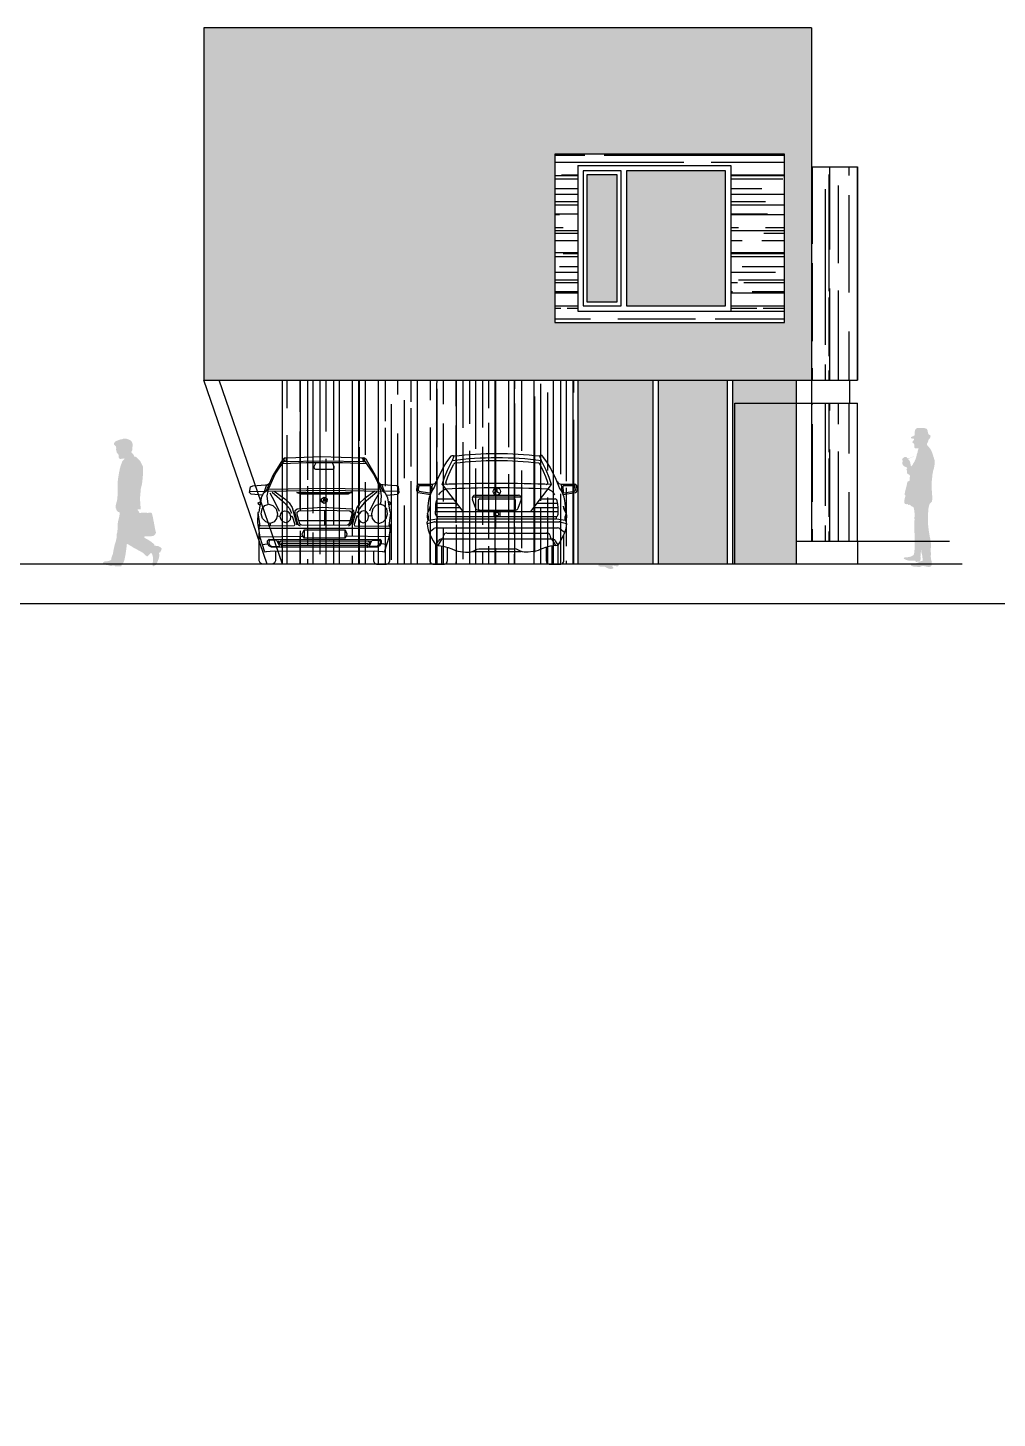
# Model space of a CAD drawing. Header units: millimetres. Extents: x 589 to 1175, y -455 to -172.
# Drawn here: x 651.25 to 663.91, y -248.13 to -229.98 of the extents above; entities that cross this region are included whole.
import ezdxf

# ---------------------------------------------------------------- set-up
doc = ezdxf.new("R2010")
doc.units = ezdxf.units.MM
doc.layers.add('FLOATINGWINDOWS', color=2, linetype='Continuous', plot=False)
for name, color, linetype in [('pohled', 4, 'Continuous'), ('SRAFA', 251, 'Continuous'), ('srafa fasada', 253, 'Continuous'), ('stafaz', 252, 'Continuous'), ('ZDIVO', 1, 'Continuous')]:
    doc.layers.add(name, color=color, linetype=linetype)

# ---------------------------------------------------------------- blocks, each defined once
blk = doc.blocks.new('SYM_AUTO_MERCEDES_MB100-H')
at = {"linetype": 'Continuous'}
for p, q in [((-56, 140.6), (-58.3, 134.9)), ((58.3, 134.9), (56, 140.6)), ((-104.3, 95.4), (-103.8, 102.4)), ((-102.7, 93.4), (-86.5, 90.7)), ((-102.3, 96.1), (-102, 101.4)), ((-101.9, 104.2), (-84, 104.2)), ((-101.5, 95.1), (-87.8, 92.9)), ((-101, 102.3), (-87.2, 102.3)), ((-86.7, 93.8), (-86.2, 101.3)), ((-84.7, 94.6), (-84.1, 104.2)), ((-71.5, 103.7), (-44.4, 68.5)), ((0, 94.6), (-4.2, 92.2)), ((0, 99.4), (0, 94.6)), ((0, 94.6), (4.2, 92.2)), ((44.4, 68.5), (71.5, 103.7)), ((84, 104.2), (101.9, 104.2)), ((84, 104.2), (84.7, 94.6)), ((86.2, 101.3), (86.7, 93.8)), ((86.5, 90.7), (102.7, 93.4)), ((87.2, 102.3), (101, 102.3)), ((87.8, 92.9), (101.5, 95.1)), ((102, 101.4), (102.3, 96.1)), ((103.8, 102.4), (104.3, 95.4)), ((-79.8, 74), (-48.6, 74)), ((-79.4, 79.5), (-52.8, 79.5)), ((-76, 84.9), (-57, 84.9)), ((-32, 84.6), (-27.9, 73)), ((-31.7, 87.8), (31.7, 87.8)), ((-28.3, 89.8), (28.3, 89.8)), ((-24.3, 83), (-24.3, 72.4)), ((-22.4, 84.9), (22.4, 84.9)), ((24.3, 72.4), (24.3, 83)), ((27.9, 73), (32, 84.6)), ((48.6, 74), (79.8, 74)), ((52.8, 79.5), (79.4, 79.5)), ((57, 84.9), (76, 84.9)), ((-91, 53.1), (-82.3, 54.9)), ((-89.1, 57.1), (-78.2, 59)), ((-81.3, 55), (81.3, 55)), ((-79.9, 68.5), (77.4, 68.5)), ((-77.8, 62.1), (-77.8, 59)), ((-77.4, 68.5), (79.9, 68.5)), ((-77.4, 59.1), (77.4, 59.1)), ((-77, 62), (77.1, 62)), ((-24.3, 70.5), (24.3, 70.5)), ((-3.9, 68.5), (-3.9, 62)), ((3.9, 68.5), (3.9, 62)), ((77.8, 59), (77.8, 62.1)), ((78.2, 59), (89.1, 57.1)), ((82.3, 54.9), (91, 53.1)), ((-88.6, 41), (-82.4, 46.2)), ((-87.4, 38.2), (-87.4, 3.9)), ((-79.3, 47.3), (79.3, 47.3)), ((-70.5, 32.8), (-69.2, 37.7)), ((-65.4, 40.5), (65.4, 40.5)), ((69.2, 37.7), (70.5, 32.8)), ((82.4, 46.2), (88.6, 41)), ((87.4, 3.9), (87.4, 38.2)), ((-79.9, 24.9), (-79.9, 0)), ((-79.6, 24.5), (-76.2, 30.4)), ((-79.6, 24.5), (-76.6, 24)), ((-76.6, 24), (-71.5, 32.8)), ((-72.3, 23.6), (-72.3, 0)), ((-72, 32.8), (72.1, 32.8)), ((-64.7, 22), (-64.7, 3.9)), ((-23.7, 19.9), (23.7, 19.9)), ((64.7, 3.9), (64.7, 22)), ((71.5, 32.8), (76.6, 24)), ((72.3, 0), (72.3, 23.6)), ((76.2, 30.4), (79.6, 24.5)), ((76.6, 24), (79.6, 24.5)), ((79.9, 0), (79.9, 24.9)), ((-83.6, 0), (-68.5, 0)), ((-31.6, 16.4), (31.6, 16.4)), ((68.5, 0), (83.6, 0))]:
    blk.add_line(p, q, dxfattribs=at)
for points in [[(-82, 99.4), (-79.4, 106.1), (-76.5, 112.7), (-73.3, 119.2), (-69.9, 125.5), (-65.1, 133.3), (-59.8, 140.9)], [(-71.5, 103.7), (-68.3, 113.1), (-64.5, 122.4), (-61.5, 128.7), (-58.3, 134.9)], [(-66.5, 106.5), (-63.9, 113.7), (-61, 120.8), (-58.7, 125.7), (-56.3, 130.4)], [(-59.8, 140.9), (-59.1, 141.5), (-58, 141.8), (-57, 141.8), (-56.3, 141.4), (-56.1, 141), (-56, 140.6)], [(59.8, 140.9), (59.1, 141.5), (58, 141.8), (57, 141.8), (56.3, 141.4), (56.1, 141), (56, 140.6)], [(66.5, 106.5), (63.9, 113.7), (61, 120.8), (58.7, 125.7), (56.3, 130.4)], [(71.5, 103.7), (68.3, 113.1), (64.5, 122.4), (61.5, 128.7), (58.3, 134.9)], [(82, 99.4), (79.4, 106.1), (76.5, 112.7), (73.3, 119.2), (69.9, 125.5), (65.1, 133.3), (59.8, 140.9)], [(-89.8, 68), (-89.6, 75.5), (-89.4, 79.3), (-88.8, 83), (-87.7, 87.3), (-86.2, 91.5), (-84.3, 95.6), (-82, 99.4)], [(-75.7, 90.3), (-73.9, 92.8), (-71.8, 95), (-69.4, 96.6), (-68.1, 97.1), (-66.7, 97.5)], [(75.7, 90.3), (73.9, 92.8), (71.8, 95), (69.4, 96.6), (68.1, 97.1), (66.7, 97.5)], [(89.8, 68), (89.7, 75.5), (89.4, 79.3), (88.8, 83), (87.7, 87.3), (86.2, 91.5), (84.3, 95.6), (82, 99.4)], [(-90.7, 65.8), (-88.5, 70.5), (-87.5, 72.9), (-86.9, 75.4)], [(-79.9, 64.9), (-79.8, 73.8), (-79.6, 78.3), (-78.8, 82.7)], [(79.9, 64.9), (79.9, 73.8), (79.6, 78.3), (78.8, 82.7)], [(90.7, 65.8), (88.5, 70.5), (87.6, 72.9), (86.9, 75.4)], [(-90.7, 65.8), (-91, 63.5), (-90.9, 61.2), (-90.5, 58.9), (-89.8, 56.7)], [(-91, 53.1), (-90.9, 54.3), (-90.6, 55.6), (-90, 56.6), (-89.1, 57.1)], [(-89.1, 57.1), (-89.4, 61.6), (-89.8, 63.8), (-90.7, 65.8)], [(89.1, 57.1), (89.4, 61.6), (89.9, 63.8), (90.7, 65.8)], [(91, 53.1), (90.9, 54.3), (90.6, 55.6), (90, 56.6), (89.1, 57.1)], [(90.7, 65.8), (91, 63.5), (90.9, 61.2), (90.5, 58.9), (89.9, 56.7)], [(-91, 53.1), (-90.7, 48.9), (-89.8, 44.7), (-88.5, 40.6), (-86.7, 36.7), (-83.3, 30.5), (-79.6, 24.5)], [(91, 53.1), (90.7, 48.9), (89.8, 44.7), (88.5, 40.6), (86.7, 36.7), (83.3, 30.5), (79.6, 24.5)], [(-76.6, 24), (-70, 23.3), (-66.8, 22.6), (-63.6, 21.7), (-58.8, 19.8), (-53.9, 17.8), (-50.8, 16.9), (-47.6, 16.2), (-41.1, 15.4), (-38.5, 15.3), (-35.9, 15.4), (-33.4, 15.8), (-31, 16.7), (-27.4, 18.7), (-25.6, 19.5), (-23.7, 19.9)], [(76.6, 24), (70, 23.3), (66.8, 22.6), (63.7, 21.7), (58.8, 19.8), (53.9, 17.8), (50.8, 16.9), (47.6, 16.2), (41.1, 15.4), (38.5, 15.3), (35.9, 15.4), (33.4, 15.8), (31, 16.7), (27.4, 18.7), (25.6, 19.5), (23.7, 19.9)]]:
    blk.add_lwpolyline(points, dxfattribs=at)
for centre, radius in [((0, 94.6), 4.83), ((0, 65.2), 2.32)]:
    blk.add_circle(centre, radius, dxfattribs=at)
for centre, radius, start, end in [((0, -335.2), 473.7, 82.9309, 97.0691), ((-54.6, 129.5), 1.93, 96.7054, 152.2887), ((0, -335.2), 479.1, 83.2902, 96.7098), ((0, -335.2), 469.9, 83.2967, 96.7032), ((54.6, 129.5), 1.93, 27.7182, 83.3094), ((-102.4, 95.3), 1.93, 176, 260.2481), ((-101.9, 102.3), 1.93, 90.0139, 176.001), ((-101.4, 96.1), 0.965, 176.0012, 260.7808), ((-101, 101.3), 0.965, 90.0219, 176.0015), ((-87.7, 93.9), 0.965, 260.7848, 355.9997), ((-87.2, 101.3), 0.965, 355.9992, 450.0117), ((-84, 110), 5.79, 269.9969, 336.8127), ((0, -1556.2), 1661.4, 87.5349, 92.465), ((0, -1053.7), 1153.2, 86.6842, 93.3157), ((-64.7, 105.9), 1.93, 161.6092, 272.2202), ((64.7, 105.9), 1.93, 267.7656, 378.3959), ((84.1, 110), 5.79, 203.1873, 270.0032), ((87.2, 101.3), 0.965, 89.9882, 184.0008), ((87.7, 93.9), 0.965, 184.0003, 279.2153), ((101, 101.3), 0.965, 3.9985, 89.9781), ((101.4, 96.1), 0.965, 279.2193, 363.9988), ((101.9, 102.3), 1.93, 3.999, 89.9861), ((102.4, 95.3), 1.93, 279.7519, 364), ((-76, 82), 2.9, 90.0004, 166.2908), ((-28.3, 85.9), 3.86, 90.0052, 199.2883), ((-24.3, 74.3), 3.86, 199.2893, 269.9976), ((-22.4, 83), 1.93, 90.014, 180), ((22.4, 83), 1.93, 0, 89.986), ((24.3, 74.3), 3.86, 270.0025, 340.7107), ((28.3, 85.9), 3.86, 340.7117, 449.9947), ((76, 82), 2.9, 13.7092, 89.9996), ((-81.3, 50.2), 4.83, 90.0038, 101.8763), ((-77, 64.8), 2.9, 178.101, 269.9999), ((-77.4, 54.2), 4.83, 90, 99.7002), ((-22.4, 72.4), 1.93, 180, 269.986), ((22.4, 72.4), 1.93, 270.014, 360), ((77.1, 64.8), 2.9, 270.0007, 361.899), ((77.4, 54.2), 4.83, 80.2998, 89.9999), ((81.3, 50.2), 4.83, 78.1236, 89.9962), ((-79.3, 42.5), 4.83, 90.0006, 130.0005), ((-65.4, 36.7), 3.86, 90.0023, 165.0006), ((65.4, 36.7), 3.86, 14.9994, 89.9977), ((79.3, 42.5), 4.83, 49.9995, 89.9993), ((-72, 28), 4.83, 90.0043, 150.0022), ((72.1, 28), 4.83, 29.9978, 89.9957), ((-83.6, 3.9), 3.86, 180, 270), ((-68.5, 3.9), 3.86, 270, 360), ((68.5, 3.9), 3.86, 180, 270), ((83.6, 3.9), 3.86, 270, 360)]:
    blk.add_arc(centre, radius, start, end, dxfattribs=at)
blk = doc.blocks.new('SYM_AUTO_MERCEDES_MBE-P')
at = {"linetype": 'Continuous'}
for points in [[(76.5, 98.4), (66.8, 119.2), (54.9, 139.5), (52.1, 141.6), (48.5, 141.8), (-4.8, 143.6), (-48.5, 141.8), (-52.6, 141.6), (-54.9, 139.5), (-67.3, 119.2), (-76.5, 98.4)], [(-74.2, 98.4), (-64.5, 120.7), (-51.8, 139.8)], [(-54.9, 134.7), (-23.4, 136), (-12.7, 136), (23.4, 136), (54.9, 134.7)], [(-49.5, 141.8), (-50.3, 137.5), (-52.6, 137.2), (-52.6, 141.1), (-51.3, 142.3), (-49.5, 141.8)], [(-52.6, 137.2), (-2.5, 138.5), (52.6, 137.2)], [(-11.7, 134.7), (-14, 130.6), (-13.5, 128.3), (-11.9, 127.3), (11.2, 127.3), (12.5, 128.6), (12.7, 130.6), (10.7, 134.7)], [(49.5, 141.8), (50.3, 137.5), (52.6, 137.2), (52.3, 141.1), (51.3, 142.3), (49.5, 141.8)], [(74.2, 98.4), (69.6, 109.8), (64.3, 120.7), (51.6, 139.8)], [(-81.3, 93.5), (-95.8, 94.8), (-97.8, 96.8), (-96.8, 104.2), (-93.5, 105.7), (-77, 107), (-74.7, 107), (-71.9, 109.3)], [(81.1, 93.3), (95.8, 94.8), (97.6, 96.8), (96.6, 104.2), (95.3, 105.5), (93.5, 105.7), (76.7, 107), (74.2, 107), (71.7, 109.3)], [(-97.3, 98.9), (-78.5, 98.4), (-75.5, 106.3)], [(84.6, 53.1), (86.7, 70.7), (85.6, 71.4), (85.4, 73.7), (82.6, 90), (79.8, 95.6), (76.5, 98.4), (2.8, 99.6), (-76.5, 98.4), (-80, 95.6), (-82.8, 90), (-85.4, 73.7), (-85.9, 71.4), (-86.9, 70.7), (-84.6, 53.1)], [(-73.7, 81.6), (-74.7, 92.8), (-73.7, 98.6)], [(72.9, 100.9), (4.3, 102.4), (-73.2, 100.9)], [(-71.4, 96.6), (-65.1, 85.2), (-59, 72.7)], [(-68.3, 97.3), (-52.1, 83.4), (-45.7, 76), (-42.9, 69.9)], [(-65.6, 98.6), (-51.8, 88.7), (-46.3, 83.4), (-42.4, 77.3), (-36.3, 54.9)], [(35.3, 97.3), (31, 94.8), (-31.5, 94.8), (-36.3, 97.1), (35.6, 97.1)], [(-0.3, 82.4), (-4.1, 84.6), (-3.8, 88.5), (-0.3, 90.7), (1.5, 90.2), (3.3, 88.5), (3.1, 84.6), (-0.3, 82.4)], [(65.6, 98.6), (51.6, 88.7), (46, 83.4), (42.4, 77.3), (39.1, 66.1), (36.1, 54.9)], [(68.4, 97.3), (51.8, 83.4), (45.5, 76), (42.7, 69.9)], [(71.4, 96.6), (64.8, 85.2), (58.9, 72.7)], [(73.4, 81.6), (74.5, 92.8), (73.4, 98.6)], [(97.3, 98.9), (78.5, 98.4), (75.5, 106.3)], [(-84.6, 80.6), (-86.1, 81.8), (-86.4, 83.4), (-84.1, 84.9)], [(-71.1, 56.7), (-76.7, 58.5), (-80.8, 63), (-82.6, 69.1), (-81.3, 75.5), (-77.8, 80.1), (-72.7, 81.6), (-67.3, 80.1), (-63, 75.5), (-61.2, 69.1), (-62.5, 63), (-65.8, 58.5), (-71.1, 56.7)], [(-50.6, 57.2), (-54.1, 58.5), (-56.7, 61.3), (-57.9, 65.1), (-56.9, 69.1), (-54.6, 72.2), (-51.6, 73.2), (-48, 72.2), (-45.2, 69.1), (-44.2, 65.1), (-45, 61.3), (-47.3, 58.5), (-50.6, 57.2)], [(-31.5, 53.1), (-33.8, 54.2), (-34.6, 56.4), (-38.1, 69.9), (-38.1, 73.5), (-35.6, 75.5), (-2.5, 77.8), (35.6, 75.5), (37.9, 73.5), (38.1, 69.9), (34.6, 56.4), (33.5, 54.2), (31.5, 53.1)], [(0, 53.9), (-29.7, 54.2), (-31.8, 55.4), (-32.5, 57.2), (-35.6, 68.4), (-35.6, 71.4), (-33.3, 73), (0, 73.7), (33.3, 73), (35.1, 71.4), (35.6, 68.4), (32.5, 57.2), (31.5, 55.4), (29.7, 54.2), (0, 53.9)], [(-0.3, 85.7), (-3.6, 84.6), (-1, 86.9), (-0.3, 90.5), (0.2, 86.9), (3.1, 84.6), (-0.3, 85.7)], [(0, 73.7), (0, 53.9)], [(50.6, 57.2), (53.9, 58.5), (56.4, 61.3), (57.4, 65.1), (56.9, 69.1), (54.4, 72.2), (51.3, 73.2), (47.8, 72.2), (45.2, 69.1), (44, 65.1), (44.7, 61.3), (47, 58.5), (50.6, 57.2)], [(71.1, 56.7), (76.5, 58.5), (80.5, 63), (82.3, 69.1), (81.3, 75.5), (77.5, 80.1), (72.4, 81.6), (67.1, 80.1), (63, 75.5), (61.2, 69.1), (62.2, 63), (65.8, 58.5), (71.1, 56.7)], [(84.6, 80.6), (85.9, 81.8), (86.1, 83.4), (84.1, 84.9)], [(-86.9, 70.4), (-87.4, 57.7), (-85.4, 44.3)], [(85.1, 55.2), (85.1, 47.3), (83.9, 38.2), (78.3, 20.4), (77.3, 19.1), (76, 19.4), (65.8, 20.4), (-6.4, 20.1), (-65.8, 20.4), (-76.2, 19.4), (-77.5, 19.1), (-78.3, 20.4), (-84.1, 38.2), (-85.4, 47.3), (-85.1, 55.2)], [(-43.4, 65.9), (-42.2, 65.9), (-38.9, 55.2), (-39.4, 53.4), (-84.6, 53.1)], [(-70.4, 53.1), (-70.4, 56.7)], [(-61, 66.6), (-57.9, 66.1)], [(33, 60), (0, 60), (-33, 60)], [(43.5, 65.9), (42.2, 65.9), (38.9, 55.2), (39.4, 53.4), (84.6, 53.1)], [(61, 66.6), (57.9, 66.1)], [(70.4, 53.1), (70.4, 56.7)], [(86.9, 70.4), (87.2, 57.7), (85.4, 44.3)], [(-64, 20.1), (-64, 7.9), (-65.3, 5.1), (-68.3, 3.6), (-81.1, 3.6), (-84.1, 5.1), (-85.4, 7.9), (-85.4, 44.3)], [(84.6, 49.8), (-0.8, 49.8), (-84.9, 49.8)], [(-83.8, 38.9), (-28.7, 39.9)], [(26.9, 37.4), (26.9, 48.1), (29.2, 43.2), (28.7, 40.7), (26.9, 37.4), (0.8, 37.4), (-26.7, 37.4), (-28.7, 40.7), (-29.2, 43.2), (-26.7, 48.1), (-26.7, 37.4)], [(-26.7, 48.1), (1.3, 48.1), (26.9, 48.1)], [(83.9, 38.9), (28.7, 39.9)], [(64, 20.1), (64, 7.9), (65.1, 4.9), (68.1, 3.6), (80.8, 3.6), (83.9, 4.9), (85.1, 7.9), (85.1, 44.3)], [(-81.3, 29.3), (-74.2, 30)], [(-56.9, 28), (-55.6, 26.7), (-56.7, 25.4), (-69.1, 25.7), (-72.7, 27.5), (-74.4, 30.8), (-74.4, 34.1), (-72.2, 35.9), (6.6, 35.6), (72.2, 35.9), (74.2, 34.1), (74.2, 30.8), (72.2, 27.5), (69.1, 25.7), (56.7, 25.4), (55.7, 26.7), (56.9, 28)], [(-58.2, 26.5), (-62, 34.3), (-72.2, 34.6), (-72.7, 30.8), (-71.4, 28.2), (-69.4, 27), (-58.2, 26.5)], [(60.2, 34.1), (58.4, 29.5), (55.4, 27.7), (12.7, 27.7), (-55.4, 27.7), (-58.4, 29.5), (-60.2, 34.1)], [(-59, 34.6), (-59.5, 35.6)], [(57.7, 32.1), (58.4, 33.3), (-58.4, 33.3), (-57.7, 32.1)], [(56.2, 29), (56.9, 30.3), (-56.9, 30.3), (-56.2, 29)], [(55.1, 25.7), (-0.5, 25.7), (-55.1, 25.7)], [(58.2, 26.5), (62, 34.3), (72.2, 34.6), (72.7, 30.8), (71.1, 28.2), (69.4, 27), (58.2, 26.5)], [(58.9, 34.6), (59.5, 35.6)], [(81.1, 29.3), (74.2, 30)]]:
    blk.add_lwpolyline(points, dxfattribs=at)

msp = doc.modelspace()

# ---------------------------------------------------------------- hatches: boundary and pattern name
at = {"layer": 'SRAFA'}
h = msp.add_hatch(dxfattribs=at)
h.set_pattern_fill('AR-CONC,_O', color=256, scale=0.001)
h.set_pattern_definition([(50, (0, -5), (0.18218467, -0.015939086), [0.01905, -0.20955]), (355, (0, -5), (-0.035242826, 0.191056643), [0.01524, -0.16764]), (100.451, (0.01518, -5.00133), (0.1469425, 0.17511669), [0.01619, -0.17809]), (46.1842, (0, -4.9492), (0.27107904, -0.04204233), [0.028575, -0.314325]), (96.6356, (0.0226, -4.9527), (0.23740423, 0.24742556), [0.024285, -0.267135]), (351.184, (0, -4.9492), (0.23740461, 0.24742512), [0.02286, -0.25146]), (21, (0.0254, -4.9619), (0.15161488, -0.10226552), [0.01905, -0.20955]), (326, (0.0254, -4.9619), (0.06180203, 0.184187966), [0.01524, -0.16764]), (71.4514, (0.03803, -4.97042), (0.21341649, 0.081922858), [0.01619, -0.17809]), (37.5, (0, -5), (0.003088603, 0.084555039), [0, -0.165608, 0, -0.17018, 0, -0.168275]), (7.5, (0, -5), (0.066819663, 0.100180575), [0, -0.097028, 0, -0.161798, 0, -0.064135]), (327.5, (-0.05664, -5), (0.135590595, -0.005728744), [0, -0.0635, 0, -0.19812, 0, -0.26289]), (317.5, (-0.08204, -5), (0.148129181, 0.025426491), [0, -0.08255, 0, -0.131572, 0, -0.18669])])
h.paths.add_polyline_path([(653.548, -229.984), (653.548, -234.581), (661.481, -234.581), (661.481, -229.984)])
h.paths.add_polyline_path([(658.131, -231.631), (661.131, -231.631), (661.131, -233.831), (658.131, -233.831)], flags=16)
h.paths.add_polyline_path([(658.431, -231.781), (660.431, -231.781), (660.431, -233.681), (658.431, -233.681)], flags=0)
h.paths.add_polyline_path([(658.501, -231.851), (658.996, -231.851), (658.996, -233.611), (658.501, -233.611)], flags=0)
h.paths.add_polyline_path([(658.551, -231.901), (658.946, -231.901), (658.946, -233.561), (658.551, -233.561)], flags=0)
h.paths.add_polyline_path([(659.066, -231.851), (660.361, -231.851), (660.361, -233.611), (659.066, -233.611)], flags=0)
h = msp.add_hatch(dxfattribs=at)
h.set_pattern_fill('AR-RROOF,_O', color=256, scale=0.01)
h.set_pattern_definition([(0, (0, 0), (0.5588, 0.254), [3.81, -0.508, 1.27, -0.254]), (0, (0.33782, 0.127), (-0.254, 0.33782), [0.762, -0.08382, 1.524, -0.1905]), (0, (0.127, 0.2159), (1.3208, 0.17018), [2.032, -0.3556, 1.016, -0.254])])
h.paths.add_polyline_path([(661.131, -231.631), (658.131, -231.631), (658.131, -233.831), (661.131, -233.831)])
h.paths.add_polyline_path([(660.431, -233.681), (658.431, -233.681), (658.431, -231.781), (660.431, -231.781)], flags=16)
h.paths.add_polyline_path([(660.361, -233.611), (659.066, -233.611), (659.066, -231.851), (660.361, -231.851)], flags=0)
h.paths.add_polyline_path([(658.996, -233.611), (658.501, -233.611), (658.501, -231.851), (658.996, -231.851)], flags=0)
h.paths.add_polyline_path([(658.946, -233.561), (658.551, -233.561), (658.551, -231.901), (658.946, -231.901)], flags=0)
h = msp.add_hatch(dxfattribs=at)
h.set_pattern_fill('AR-RROOF', color=256, scale=0.01, angle=90, style=0)
h.set_pattern_definition([(90, (0.05, -2.5), (-0.254, 0.5588), [3.81, -0.508, 1.27, -0.254]), (90, (-0.077, -2.16218), (-0.33782, -0.254), [0.762, -0.08382, 1.524, -0.1905]), (90, (-0.1659, -2.373), (-0.17018, 1.3208), [2.032, -0.3556, 1.016, -0.254])])
h.paths.add_polyline_path([(661.981, -231.797), (661.481, -231.797), (661.481, -234.581), (661.981, -234.581)])
h = msp.add_hatch(dxfattribs=at)
h.set_pattern_fill('AR-RROOF', color=256, scale=0.01, angle=90, style=0)
h.set_pattern_definition([(90, (0, -5), (-0.254, 0.5588), [3.81, -0.508, 1.27, -0.254]), (90, (-0.127, -4.66218), (-0.33782, -0.254), [0.762, -0.08382, 1.524, -0.1905]), (90, (-0.2159, -4.873), (-0.17018, 1.3208), [2.032, -0.3556, 1.016, -0.254])])
h.paths.add_polyline_path([(654.575, -234.581), (654.575, -236.981), (658.431, -236.981), (658.431, -234.581)])
h = msp.add_hatch(dxfattribs=at)
h.set_pattern_fill('AR-RROOF', color=256, scale=0.01, angle=90, style=0)
h.set_pattern_definition([(90, (0.05, -4.6), (-0.254, 0.5588), [3.81, -0.508, 1.27, -0.254]), (90, (-0.077, -4.26218), (-0.33782, -0.254), [0.762, -0.08382, 1.524, -0.1905]), (90, (-0.1659, -4.473), (-0.17018, 1.3208), [2.032, -0.3556, 1.016, -0.254])])
h.paths.add_polyline_path([(661.981, -234.881), (661.481, -234.881), (661.481, -236.681), (661.981, -236.681)])
at = {"layer": 'srafa fasada'}
h = msp.add_hatch(color=254, dxfattribs=at)
h.paths.add_polyline_path([(659.066, -233.611), (660.361, -233.611), (660.361, -231.851), (659.066, -231.851)])
h.paths.add_polyline_path([(658.551, -233.561), (658.946, -233.561), (658.946, -231.901), (658.551, -231.901)])
h = msp.add_hatch(color=254, dxfattribs=at)
h.paths.add_polyline_path([(659.411, -234.581), (658.431, -234.581), (658.431, -236.981), (659.411, -236.981)])
h.paths.add_polyline_path([(660.381, -234.581), (659.481, -234.581), (659.481, -236.981), (660.381, -236.981)])
h.paths.add_polyline_path([(661.281, -234.581), (660.451, -234.581), (660.451, -236.981), (661.281, -236.981)])
at = {"layer": 'stafaz'}
for points in [[(663.015, -236.226), (663.018, -236.215), (663.023, -236.201), (663.029, -236.191), (663.041, -236.179), (663.051, -236.17), (663.056, -236.159), (663.058, -236.142), (663.059, -236.129), (663.059, -236.108), (663.058, -236.094), (663.057, -236.076), (663.056, -236.065), (663.055, -236.054), (663.054, -236.04), (663.053, -236.024), (663.051, -236.007), (663.051, -235.993), (663.051, -235.975), (663.051, -235.965), (663.051, -235.946), (663.051, -235.936), (663.051, -235.924), (663.052, -235.913), (663.053, -235.895), (663.054, -235.88), (663.057, -235.857), (663.058, -235.847), (663.059, -235.837), (663.061, -235.822), (663.062, -235.808), (663.065, -235.793), (663.068, -235.777), (663.07, -235.765), (663.075, -235.749), (663.081, -235.733), (663.082, -235.723), (663.085, -235.705), (663.088, -235.689), (663.091, -235.678), (663.092, -235.665), (663.092, -235.654), (663.091, -235.639), (663.088, -235.622), (663.084, -235.61), (663.079, -235.594), (663.075, -235.583), (663.072, -235.573), (663.069, -235.562), (663.065, -235.549), (663.059, -235.532), (663.055, -235.522), (663.049, -235.508), (663.043, -235.495), (663.035, -235.482), (663.027, -235.47), (663.016, -235.457), (663.007, -235.446), (662.995, -235.435), (662.989, -235.422), (662.988, -235.411), (662.996, -235.398), (663.004, -235.386), (663.007, -235.373), (663.008, -235.362), (663.019, -235.349), (663.03, -235.335), (663.035, -235.319), (663.037, -235.308), (663.026, -235.298), (663.014, -235.292), (663.004, -235.274), (663.001, -235.257), (662.997, -235.239), (662.993, -235.227), (662.982, -235.214), (662.972, -235.212), (662.96, -235.208), (662.946, -235.206), (662.932, -235.204), (662.92, -235.204), (662.905, -235.204), (662.886, -235.204), (662.876, -235.204), (662.858, -235.208), (662.842, -235.219), (662.834, -235.235), (662.831, -235.25), (662.83, -235.263), (662.83, -235.277), (662.83, -235.289), (662.829, -235.3), (662.816, -235.309), (662.806, -235.314), (662.794, -235.319), (662.783, -235.325), (662.778, -235.336), (662.789, -235.341), (662.802, -235.343), (662.813, -235.342), (662.821, -235.353), (662.818, -235.363), (662.808, -235.375), (662.798, -235.387), (662.803, -235.4), (662.815, -235.405), (662.822, -235.416), (662.824, -235.429), (662.825, -235.44), (662.825, -235.451), (662.824, -235.462), (662.838, -235.471), (662.852, -235.472), (662.866, -235.473), (662.881, -235.47), (662.875, -235.486), (662.872, -235.498), (662.867, -235.512), (662.87, -235.522), (662.86, -235.54), (662.856, -235.554), (662.854, -235.565), (662.851, -235.578), (662.848, -235.591), (662.843, -235.603), (662.839, -235.615), (662.834, -235.627), (662.828, -235.641), (662.819, -235.656), (662.81, -235.668), (662.803, -235.683), (662.795, -235.695), (662.784, -235.706), (662.778, -235.695), (662.775, -235.678), (662.772, -235.665), (662.77, -235.652), (662.766, -235.639), (662.758, -235.629), (662.746, -235.619), (662.746, -235.608), (662.761, -235.602), (662.772, -235.597), (662.783, -235.593), (662.795, -235.588), (662.808, -235.584), (662.819, -235.576), (662.808, -235.579), (662.797, -235.584), (662.784, -235.59), (662.774, -235.593), (662.758, -235.598), (662.746, -235.601), (662.735, -235.603), (662.729, -235.592), (662.718, -235.585), (662.707, -235.582), (662.693, -235.587), (662.683, -235.594), (662.669, -235.607), (662.664, -235.618), (662.671, -235.629), (662.671, -235.642), (662.669, -235.654), (662.667, -235.665), (662.67, -235.68), (662.68, -235.693), (662.693, -235.705), (662.705, -235.711), (662.717, -235.717), (662.728, -235.721), (662.732, -235.731), (662.722, -235.742), (662.725, -235.757), (662.731, -235.768), (662.73, -235.781), (662.728, -235.792), (662.738, -235.803), (662.751, -235.813), (662.763, -235.818), (662.767, -235.833), (662.765, -235.853), (662.764, -235.868), (662.762, -235.886), (662.761, -235.899), (662.751, -235.899), (662.739, -235.903), (662.732, -235.919), (662.728, -235.939), (662.725, -235.957), (662.721, -235.97), (662.716, -235.989), (662.711, -236.007), (662.707, -236.023), (662.703, -236.041), (662.7, -236.058), (662.698, -236.071), (662.701, -236.081), (662.711, -236.084), (662.707, -236.097), (662.703, -236.111), (662.699, -236.123), (662.697, -236.135), (662.695, -236.146), (662.694, -236.158), (662.694, -236.17), (662.695, -236.182), (662.703, -236.195), (662.714, -236.199), (662.725, -236.2), (662.737, -236.199), (662.748, -236.21), (662.762, -236.207), (662.773, -236.213), (662.782, -236.224), (662.795, -236.23), (662.806, -236.231), (662.815, -236.242), (662.818, -236.254), (662.821, -236.265), (662.823, -236.279), (662.824, -236.289), (662.826, -236.302), (662.827, -236.313), (662.827, -236.327), (662.827, -236.342), (662.827, -236.363), (662.826, -236.374), (662.826, -236.385), (662.827, -236.396), (662.827, -236.409), (662.824, -236.421), (662.823, -236.438), (662.823, -236.45), (662.823, -236.461), (662.823, -236.473), (662.823, -236.493), (662.824, -236.507), (662.825, -236.518), (662.825, -236.532), (662.825, -236.547), (662.825, -236.563), (662.827, -236.577), (662.828, -236.591), (662.829, -236.602), (662.83, -236.618), (662.83, -236.632), (662.83, -236.649), (662.83, -236.659), (662.83, -236.675), (662.831, -236.693), (662.831, -236.708), (662.831, -236.721), (662.831, -236.735), (662.83, -236.748), (662.83, -236.764), (662.829, -236.782), (662.827, -236.798), (662.825, -236.81), (662.824, -236.823), (662.822, -236.838), (662.821, -236.849), (662.815, -236.86), (662.804, -236.87), (662.794, -236.876), (662.781, -236.883), (662.771, -236.885), (662.76, -236.888), (662.746, -236.891), (662.733, -236.892), (662.719, -236.893), (662.707, -236.893), (662.697, -236.896), (662.686, -236.903), (662.691, -236.914), (662.702, -236.92), (662.714, -236.925), (662.725, -236.93), (662.74, -236.933), (662.751, -236.936), (662.764, -236.937), (662.781, -236.938), (662.791, -236.939), (662.806, -236.937), (662.819, -236.937), (662.831, -236.936), (662.842, -236.941), (662.843, -236.953), (662.859, -236.952), (662.87, -236.949), (662.881, -236.949), (662.895, -236.948), (662.901, -236.937), (662.905, -236.925), (662.907, -236.912), (662.907, -236.896), (662.904, -236.885), (662.907, -236.872), (662.908, -236.861), (662.908, -236.844), (662.909, -236.832), (662.911, -236.82), (662.912, -236.808), (662.914, -236.798), (662.916, -236.815), (662.917, -236.826), (662.919, -236.837), (662.923, -236.85), (662.926, -236.861), (662.929, -236.881), (662.93, -236.896), (662.933, -236.911), (662.933, -236.926), (662.933, -236.938), (662.922, -236.941), (662.911, -236.944), (662.9, -236.948), (662.885, -236.956), (662.875, -236.96), (662.86, -236.966), (662.848, -236.971), (662.835, -236.976), (662.825, -236.977), (662.812, -236.979), (662.797, -236.981), (662.786, -236.984), (662.778, -236.998), (662.794, -237.007), (662.805, -237.011), (662.82, -237.015), (662.83, -237.015), (662.848, -237.017), (662.862, -237.017), (662.876, -237.02), (662.889, -237.02), (662.905, -237.016), (662.919, -237.009), (662.935, -237.007), (662.949, -237.007), (662.965, -237.011), (662.978, -237.013), (662.989, -237.015), (663.002, -237.018), (663.022, -237.018), (663.035, -237.016), (663.046, -237.007), (663.051, -236.988), (663.053, -236.971), (663.052, -236.958), (663.048, -236.937), (663.045, -236.925), (663.041, -236.909), (663.04, -236.895), (663.039, -236.88), (663.04, -236.869), (663.04, -236.854), (663.04, -236.841), (663.04, -236.829), (663.039, -236.815), (663.038, -236.796), (663.039, -236.784), (663.04, -236.773), (663.04, -236.759), (663.041, -236.748), (663.042, -236.728), (663.042, -236.718), (663.041, -236.707), (663.037, -236.687), (663.035, -236.673), (663.034, -236.658), (663.03, -236.642), (663.027, -236.63), (663.026, -236.616), (663.022, -236.598), (663.019, -236.579), (663.016, -236.563), (663.013, -236.544), (663.011, -236.534), (663.01, -236.518), (663.008, -236.501), (663.007, -236.486), (663.005, -236.474), (663.004, -236.451), (663.004, -236.439), (663.004, -236.428), (663.003, -236.407), (663.003, -236.394), (663.003, -236.38), (663.003, -236.362), (663.003, -236.344), (663.004, -236.333), (663.004, -236.323), (663.005, -236.308), (663.007, -236.289), (663.008, -236.27), (663.01, -236.25)], [(652.72, -236.07), (652.721, -236.06), (652.723, -236.042), (652.723, -236.031), (652.724, -236.017), (652.726, -236.001), (652.728, -235.992), (652.731, -235.979), (652.734, -235.966), (652.736, -235.956), (652.739, -235.946), (652.743, -235.924), (652.745, -235.913), (652.746, -235.902), (652.747, -235.887), (652.749, -235.874), (652.751, -235.854), (652.752, -235.843), (652.752, -235.834), (652.754, -235.821), (652.755, -235.81), (652.755, -235.799), (652.755, -235.788), (652.755, -235.773), (652.756, -235.764), (652.756, -235.753), (652.756, -235.744), (652.756, -235.732), (652.756, -235.723), (652.754, -235.711), (652.749, -235.699), (652.743, -235.686), (652.737, -235.675), (652.732, -235.663), (652.724, -235.651), (652.717, -235.637), (652.707, -235.626), (652.696, -235.613), (652.684, -235.601), (652.675, -235.592), (652.665, -235.585), (652.656, -235.581), (652.646, -235.583), (652.64, -235.57), (652.632, -235.557), (652.623, -235.545), (652.616, -235.535), (652.607, -235.533), (652.604, -235.521), (652.601, -235.509), (652.61, -235.508), (652.614, -235.493), (652.614, -235.479), (652.614, -235.467), (652.616, -235.457), (652.618, -235.445), (652.618, -235.434), (652.619, -235.425), (652.619, -235.414), (652.616, -235.403), (652.611, -235.393), (652.605, -235.379), (652.595, -235.37), (652.585, -235.363), (652.572, -235.358), (652.559, -235.353), (652.546, -235.349), (652.537, -235.345), (652.524, -235.343), (652.515, -235.343), (652.502, -235.344), (652.493, -235.348), (652.481, -235.352), (652.47, -235.354), (652.459, -235.356), (652.447, -235.36), (652.433, -235.365), (652.417, -235.371), (652.404, -235.375), (652.392, -235.383), (652.377, -235.405), (652.376, -235.421), (652.384, -235.43), (652.395, -235.438), (652.402, -235.449), (652.404, -235.46), (652.405, -235.471), (652.404, -235.481), (652.404, -235.491), (652.407, -235.503), (652.411, -235.515), (652.411, -235.526), (652.419, -235.536), (652.43, -235.546), (652.435, -235.557), (652.437, -235.57), (652.438, -235.58), (652.439, -235.592), (652.444, -235.602), (652.455, -235.609), (652.467, -235.609), (652.477, -235.606), (652.489, -235.607), (652.502, -235.604), (652.511, -235.599), (652.509, -235.613), (652.5, -235.624), (652.49, -235.633), (652.483, -235.644), (652.478, -235.657), (652.474, -235.67), (652.47, -235.679), (652.465, -235.692), (652.462, -235.703), (652.459, -235.713), (652.455, -235.728), (652.451, -235.743), (652.448, -235.76), (652.445, -235.774), (652.443, -235.784), (652.441, -235.797), (652.438, -235.809), (652.437, -235.822), (652.434, -235.838), (652.431, -235.854), (652.43, -235.865), (652.428, -235.882), (652.426, -235.894), (652.426, -235.906), (652.426, -235.92), (652.426, -235.933), (652.426, -235.947), (652.426, -235.963), (652.426, -235.973), (652.426, -235.983), (652.426, -235.994), (652.426, -236.004), (652.426, -236.014), (652.426, -236.033), (652.426, -236.046), (652.425, -236.065), (652.424, -236.081), (652.422, -236.095), (652.421, -236.11), (652.419, -236.123), (652.419, -236.133), (652.416, -236.149), (652.413, -236.162), (652.408, -236.176), (652.406, -236.186), (652.402, -236.201), (652.399, -236.213), (652.397, -236.226), (652.397, -236.241), (652.399, -236.252), (652.408, -236.265), (652.408, -236.275), (652.413, -236.285), (652.424, -236.297), (652.435, -236.302), (652.445, -236.304), (652.451, -236.315), (652.451, -236.33), (652.446, -236.351), (652.445, -236.361), (652.442, -236.373), (652.439, -236.383), (652.437, -236.394), (652.434, -236.407), (652.43, -236.421), (652.428, -236.432), (652.426, -236.447), (652.424, -236.461), (652.424, -236.471), (652.424, -236.481), (652.424, -236.49), (652.424, -236.502), (652.424, -236.514), (652.423, -236.524), (652.422, -236.534), (652.42, -236.546), (652.419, -236.563), (652.417, -236.573), (652.413, -236.586), (652.411, -236.597), (652.41, -236.606), (652.411, -236.624), (652.411, -236.634), (652.409, -236.645), (652.406, -236.656), (652.402, -236.672), (652.4, -236.685), (652.396, -236.698), (652.393, -236.708), (652.387, -236.724), (652.384, -236.737), (652.38, -236.755), (652.378, -236.765), (652.373, -236.784), (652.371, -236.795), (652.369, -236.805), (652.367, -236.818), (652.365, -236.829), (652.362, -236.845), (652.358, -236.857), (652.354, -236.868), (652.349, -236.88), (652.345, -236.893), (652.342, -236.902), (652.343, -236.913), (652.339, -236.925), (652.328, -236.932), (652.312, -236.939), (652.299, -236.942), (652.283, -236.945), (652.273, -236.946), (652.26, -236.946), (652.249, -236.949), (652.238, -236.957), (652.233, -236.968), (652.23, -236.978), (652.24, -236.984), (652.255, -236.988), (652.268, -236.99), (652.279, -236.993), (652.295, -236.995), (652.309, -237), (652.323, -237.004), (652.334, -237.006), (652.345, -237.006), (652.357, -237.003), (652.367, -237), (652.378, -237), (652.389, -237.01), (652.402, -237.012), (652.417, -237.012), (652.431, -237.011), (652.446, -237.01), (652.457, -237.01), (652.469, -237.011), (652.477, -236.994), (652.48, -236.984), (652.485, -236.974), (652.496, -236.969), (652.503, -236.953), (652.507, -236.943), (652.513, -236.925), (652.515, -236.913), (652.518, -236.901), (652.52, -236.889), (652.524, -236.868), (652.527, -236.854), (652.529, -236.839), (652.532, -236.819), (652.534, -236.807), (652.535, -236.796), (652.538, -236.779), (652.539, -236.767), (652.54, -236.755), (652.54, -236.745), (652.541, -236.733), (652.544, -236.722), (652.556, -236.721), (652.568, -236.729), (652.578, -236.735), (652.596, -236.745), (652.614, -236.756), (652.631, -236.768), (652.647, -236.776), (652.659, -236.781), (652.672, -236.788), (652.688, -236.798), (652.7, -236.805), (652.717, -236.814), (652.73, -236.821), (652.743, -236.829), (652.757, -236.837), (652.774, -236.852), (652.783, -236.862), (652.798, -236.875), (652.807, -236.882), (652.819, -236.877), (652.829, -236.866), (652.84, -236.854), (652.85, -236.844), (652.859, -236.834), (652.87, -236.845), (652.876, -236.86), (652.88, -236.872), (652.885, -236.89), (652.887, -236.904), (652.887, -236.917), (652.886, -236.928), (652.884, -236.947), (652.881, -236.965), (652.879, -236.978), (652.879, -236.991), (652.879, -237.002), (652.893, -237.011), (652.91, -236.999), (652.922, -236.993), (652.935, -236.977), (652.941, -236.959), (652.946, -236.945), (652.951, -236.934), (652.958, -236.917), (652.962, -236.907), (652.965, -236.888), (652.967, -236.877), (652.967, -236.866), (652.966, -236.852), (652.964, -236.839), (652.969, -236.828), (652.979, -236.827), (652.989, -236.809), (652.993, -236.798), (652.999, -236.785), (652.995, -236.774), (652.984, -236.764), (652.973, -236.756), (652.959, -236.749), (652.945, -236.745), (652.933, -236.744), (652.92, -236.743), (652.905, -236.742), (652.904, -236.727), (652.893, -236.716), (652.879, -236.705), (652.867, -236.695), (652.856, -236.686), (652.839, -236.675), (652.83, -236.67), (652.819, -236.663), (652.807, -236.657), (652.796, -236.651), (652.787, -236.644), (652.776, -236.637), (652.767, -236.63), (652.78, -236.619), (652.793, -236.619), (652.805, -236.619), (652.819, -236.621), (652.838, -236.621), (652.85, -236.621), (652.869, -236.617), (652.883, -236.615), (652.896, -236.61), (652.909, -236.598), (652.917, -236.588), (652.923, -236.575), (652.923, -236.565), (652.92, -236.554), (652.918, -236.544), (652.914, -236.528), (652.911, -236.517), (652.909, -236.507), (652.907, -236.489), (652.905, -236.479), (652.903, -236.468), (652.898, -236.446), (652.896, -236.433), (652.893, -236.42), (652.891, -236.411), (652.889, -236.394), (652.885, -236.376), (652.883, -236.366), (652.88, -236.353), (652.876, -236.339), (652.874, -236.329), (652.869, -236.315), (652.856, -236.311), (652.846, -236.311), (652.836, -236.312), (652.822, -236.313), (652.811, -236.313), (652.798, -236.311), (652.787, -236.309), (652.776, -236.309), (652.766, -236.309), (652.756, -236.309), (652.741, -236.311), (652.72, -236.314), (652.71, -236.317), (652.706, -236.307), (652.699, -236.295), (652.69, -236.283), (652.681, -236.274), (652.694, -236.266), (652.704, -236.267), (652.715, -236.269), (652.725, -236.268), (652.726, -236.258), (652.726, -236.243), (652.724, -236.23), (652.721, -236.219), (652.719, -236.204), (652.719, -236.183), (652.718, -236.168), (652.717, -236.151), (652.717, -236.14), (652.716, -236.12), (652.717, -236.103), (652.719, -236.082)], [(659.182, -236.681), (659.182, -236.669), (659.182, -236.657), (659.17, -236.654), (659.157, -236.654), (659.14, -236.653), (659.121, -236.653), (659.102, -236.653), (659.086, -236.653), (659.072, -236.654), (659.055, -236.655), (659.044, -236.655), (659.03, -236.654), (659.022, -236.645), (659.011, -236.636), (659, -236.636), (658.989, -236.636), (658.969, -236.634), (658.958, -236.633), (658.958, -236.614), (658.96, -236.601), (658.962, -236.587), (658.963, -236.573), (658.964, -236.562), (658.965, -236.55), (658.965, -236.54), (658.965, -236.527), (658.966, -236.507), (658.968, -236.487), (658.971, -236.469), (658.971, -236.455), (658.972, -236.445), (658.973, -236.433), (658.975, -236.418), (658.977, -236.395), (658.978, -236.378), (658.978, -236.369), (658.98, -236.351), (658.982, -236.341), (658.985, -236.326), (658.989, -236.308), (658.991, -236.292), (658.994, -236.278), (658.995, -236.267), (658.996, -236.258), (658.997, -236.242), (658.997, -236.227), (658.997, -236.21), (658.997, -236.197), (658.996, -236.188), (658.995, -236.177), (659.004, -236.165), (659.01, -236.152), (659.014, -236.142), (659.016, -236.131), (659.017, -236.114), (659.017, -236.098), (659.015, -236.086), (659.013, -236.073), (659.011, -236.061), (659.01, -236.05), (659.01, -236.041), (659.024, -236.042), (659.035, -236.047), (659.048, -236.054), (659.063, -236.061), (659.074, -236.068), (659.085, -236.075), (659.098, -236.083), (659.112, -236.091), (659.127, -236.099), (659.141, -236.105), (659.153, -236.094), (659.161, -236.08), (659.17, -236.068), (659.178, -236.056), (659.188, -236.043), (659.199, -236.03), (659.212, -236.011), (659.218, -236.001), (659.229, -235.988), (659.239, -235.972), (659.248, -235.96), (659.259, -235.943), (659.266, -235.931), (659.275, -235.917), (659.282, -235.905), (659.29, -235.894), (659.298, -235.882), (659.304, -235.872), (659.306, -235.86), (659.302, -235.845), (659.3, -235.83), (659.298, -235.82), (659.293, -235.805), (659.289, -235.793), (659.283, -235.779), (659.277, -235.767), (659.273, -235.757), (659.265, -235.74), (659.258, -235.727), (659.25, -235.713), (659.24, -235.704), (659.229, -235.705), (659.221, -235.716), (659.212, -235.729), (659.205, -235.74), (659.197, -235.752), (659.188, -235.761), (659.175, -235.758), (659.165, -235.758), (659.154, -235.757), (659.143, -235.758), (659.128, -235.762), (659.113, -235.767), (659.102, -235.773), (659.091, -235.781), (659.081, -235.792), (659.071, -235.799), (659.061, -235.797), (659.05, -235.794), (659.032, -235.799), (659.018, -235.804), (659.004, -235.808), (658.992, -235.812), (658.991, -235.801), (658.989, -235.791), (658.987, -235.78), (658.982, -235.762), (658.978, -235.748), (658.973, -235.732), (658.97, -235.718), (658.967, -235.706), (658.964, -235.696), (658.96, -235.683), (658.956, -235.67), (658.949, -235.657), (658.941, -235.647), (658.93, -235.637), (658.918, -235.626), (658.908, -235.616), (658.903, -235.606), (658.899, -235.597), (658.895, -235.587), (658.907, -235.596), (658.917, -235.6), (658.929, -235.598), (658.936, -235.587), (658.947, -235.574), (658.955, -235.563), (658.964, -235.553), (658.974, -235.545), (658.977, -235.534), (658.976, -235.524), (658.976, -235.512), (658.978, -235.5), (658.984, -235.487), (658.988, -235.473), (658.991, -235.464), (658.995, -235.451), (658.995, -235.44), (659.002, -235.431), (659.005, -235.421), (658.999, -235.408), (658.991, -235.397), (658.98, -235.386), (658.967, -235.378), (658.954, -235.371), (658.943, -235.368), (658.928, -235.363), (658.914, -235.36), (658.901, -235.357), (658.891, -235.355), (658.881, -235.355), (658.868, -235.355), (658.859, -235.359), (658.847, -235.366), (658.836, -235.375), (658.825, -235.387), (658.818, -235.398), (658.81, -235.416), (658.806, -235.43), (658.803, -235.442), (658.801, -235.454), (658.801, -235.467), (658.805, -235.48), (658.809, -235.491), (658.814, -235.504), (658.817, -235.514), (658.818, -235.528), (658.815, -235.541), (658.812, -235.55), (658.787, -235.571), (658.774, -235.58), (658.76, -235.588), (658.749, -235.594), (658.739, -235.602), (658.729, -235.611), (658.719, -235.62), (658.705, -235.633), (658.694, -235.643), (658.683, -235.655), (658.675, -235.664), (658.667, -235.677), (658.661, -235.689), (658.656, -235.698), (658.651, -235.708), (658.646, -235.723), (658.646, -235.733), (658.648, -235.746), (658.649, -235.762), (658.65, -235.771), (658.652, -235.788), (658.653, -235.798), (658.654, -235.81), (658.656, -235.821), (658.658, -235.836), (658.66, -235.849), (658.663, -235.863), (658.666, -235.878), (658.668, -235.898), (658.67, -235.908), (658.672, -235.923), (658.674, -235.941), (658.676, -235.952), (658.678, -235.964), (658.682, -235.976), (658.687, -235.987), (658.692, -235.996), (658.7, -236.009), (658.706, -236.02), (658.709, -236.037), (658.708, -236.05), (658.707, -236.066), (658.706, -236.077), (658.704, -236.09), (658.703, -236.107), (658.705, -236.124), (658.708, -236.138), (658.712, -236.15), (658.723, -236.156), (658.735, -236.16), (658.738, -236.177), (658.739, -236.19), (658.739, -236.201), (658.738, -236.217), (658.739, -236.234), (658.742, -236.249), (658.744, -236.262), (658.746, -236.272), (658.749, -236.284), (658.751, -236.295), (658.752, -236.316), (658.75, -236.326), (658.75, -236.342), (658.75, -236.353), (658.753, -236.365), (658.753, -236.378), (658.753, -236.391), (658.75, -236.402), (658.748, -236.421), (658.747, -236.431), (658.744, -236.451), (658.742, -236.461), (658.741, -236.477), (658.739, -236.488), (658.737, -236.5), (658.737, -236.52), (658.734, -236.537), (658.731, -236.552), (658.727, -236.569), (658.725, -236.581), (658.722, -236.597), (658.72, -236.606), (658.717, -236.629), (658.714, -236.641), (658.712, -236.651), (658.709, -236.661), (658.707, -236.673), (658.704, -236.684), (658.702, -236.694), (658.701, -236.705), (658.698, -236.724), (658.697, -236.746), (658.695, -236.756), (658.694, -236.768), (658.694, -236.781), (658.694, -236.794), (658.693, -236.806), (658.692, -236.824), (658.692, -236.835), (658.691, -236.849), (658.691, -236.859), (658.69, -236.875), (658.689, -236.888), (658.689, -236.901), (658.689, -236.916), (658.689, -236.927), (658.692, -236.939), (658.702, -236.946), (658.712, -236.951), (658.711, -236.964), (658.709, -236.974), (658.704, -236.986), (658.701, -236.997), (658.7, -237.006), (658.711, -237.012), (658.722, -237.013), (658.734, -237.013), (658.744, -237.014), (658.756, -237.016), (658.769, -237.017), (658.78, -237.016), (658.79, -237.019), (658.803, -237.027), (658.813, -237.032), (658.825, -237.037), (658.838, -237.042), (658.853, -237.045), (658.872, -237.044), (658.882, -237.042), (658.891, -237.04), (658.896, -237.03), (658.891, -237.021), (658.879, -237.01), (658.888, -237.002), (658.901, -237.004), (658.919, -237.007), (658.936, -237.01), (658.945, -237.01), (658.956, -237.01), (658.966, -237), (658.963, -236.988), (658.949, -236.98), (658.959, -236.972), (658.971, -236.972), (658.985, -236.974), (659.002, -236.98), (659.012, -236.981), (659.022, -236.982), (659.034, -236.984), (659.046, -236.985), (659.056, -236.987), (659.066, -236.988), (659.086, -236.989), (659.106, -236.991), (659.119, -236.991), (659.131, -236.991), (659.142, -236.979), (659.155, -236.964), (659.167, -236.954), (659.167, -236.94), (659.169, -236.927), (659.17, -236.912), (659.172, -236.894), (659.174, -236.882), (659.175, -236.873), (659.175, -236.862), (659.176, -236.851), (659.177, -236.831), (659.177, -236.809), (659.178, -236.789), (659.178, -236.776), (659.179, -236.765), (659.179, -236.752), (659.181, -236.739), (659.181, -236.719), (659.181, -236.708), (659.181, -236.691)]]:
    msp.add_hatch(color=256, dxfattribs=at).paths.add_polyline_path(points)

# ---------------------------------------------------------------- linework, layer by layer
at = {"layer": 'FLOATINGWINDOWS', "linetype": 'Continuous', "ltscale": 0.001}
msp.add_lwpolyline([(641.445, -283.39), (729.322, -283.39), (729.322, -237.5), (641.445, -237.5)], close=True, dxfattribs=at)
at = {"layer": 'pohled'}
for p, q in [((661.481, -229.984), (653.548, -229.984)), ((653.548, -229.984), (653.548, -234.581)), ((661.481, -229.984), (661.481, -236.681)), ((658.431, -231.781), (660.431, -231.781)), ((658.431, -231.781), (658.431, -233.681)), ((660.431, -231.781), (660.431, -233.681)), ((661.481, -231.797), (662.081, -231.797)), ((662.081, -231.797), (662.081, -234.581)), ((662.081, -234.581), (662.081, -231.797)), ((658.431, -233.681), (660.431, -233.681)), ((653.548, -234.581), (661.481, -234.581)), ((654.375, -236.981), (653.548, -234.581)), ((654.575, -236.981), (653.748, -234.581)), ((654.575, -236.981), (654.575, -234.581)), ((658.431, -234.581), (658.431, -236.981)), ((659.411, -234.581), (659.411, -236.981)), ((659.481, -234.581), (659.481, -236.981)), ((660.381, -234.581), (660.381, -236.981)), ((660.451, -234.581), (660.451, -236.981)), ((661.281, -234.581), (661.281, -236.981)), ((661.481, -234.581), (662.081, -234.581)), ((661.981, -234.881), (661.981, -234.581)), ((661.481, -234.881), (662.081, -234.881)), ((662.081, -236.681), (662.081, -234.881)), ((661.281, -236.681), (662.081, -236.681)), ((662.081, -236.681), (663.285, -236.681))]:
    msp.add_line(p, q, dxfattribs=at)
for points in [[(661.131, -231.631), (658.131, -231.631), (658.131, -233.831), (661.131, -233.831)], [(658.996, -231.851), (658.501, -231.851), (658.501, -233.611), (658.996, -233.611)], [(660.361, -231.851), (659.066, -231.851), (659.066, -233.611), (660.361, -233.611)], [(658.946, -231.901), (658.551, -231.901), (658.551, -233.561), (658.946, -233.561)]]:
    msp.add_lwpolyline(points, close=True, dxfattribs=at)
at = {"layer": 'SRAFA'}
for p, q in [((660.481, -236.981), (660.481, -234.881)), ((660.481, -234.881), (662.081, -234.881)), ((662.081, -236.681), (662.081, -236.981))]:
    msp.add_line(p, q, dxfattribs=at)
at = {"layer": 'ZDIVO'}
msp.add_line((663.45, -236.981), (643.13, -236.981), dxfattribs=at)

# ---------------------------------------------------------------- block references
at = {"layer": 'stafaz', "xscale": 0.01, "yscale": 0.01, "zscale": 0.01}
for name, p in [('SYM_AUTO_MERCEDES_MBE-P', (655.124, -237.017)), ('SYM_AUTO_MERCEDES_MB100-H', (657.374, -236.981))]:
    msp.add_blockref(name, p, dxfattribs=at)

doc.saveas('drawing.dxf')
